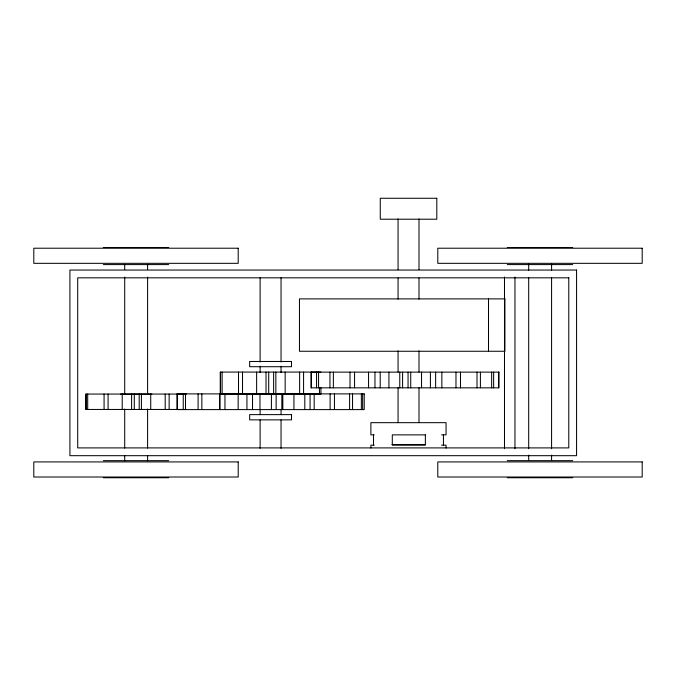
<?xml version="1.0" encoding="UTF-8"?>
<svg xmlns="http://www.w3.org/2000/svg" width="676" height="676" viewBox="0 0 676 676"><rect width="100%" height="100%" fill="white"/><g stroke="black" fill="none" stroke-linecap="round" stroke-linejoin="round"><path stroke-width="1.01" d="M103.301 247.509L168.713 247.509M507.287 247.509L572.699 247.509M103.301 264.586L168.713 264.586M507.287 264.586L572.699 264.586M320.923 372.079L220.241 372.079L220.241 394.066M186.491 394.057L85.818 394.057L85.818 409.453L186.491 409.453M120.455 394.15L151.855 394.15M374.234 434.871L370.879 434.871L370.887 422.669L446.059 422.669L446.059 434.871L441.58 434.871M391.979 444.555L424.984 444.555M374.234 445.146L370.879 445.146L370.887 448.07M441.58 445.146L446.059 445.146L446.059 448.07M103.301 460.66L168.713 460.66M507.287 460.66L572.699 460.66M103.301 477.738L168.713 477.738M507.287 477.738L572.699 477.738M551.582 263.978L551.582 270.307M551.582 277.701L551.582 448.771M551.582 455.1L551.582 460.381M528.691 263.978L528.691 270.307M528.691 277.701L528.691 448.771M528.691 455.1L528.691 460.381M514.96 276.999L514.96 448.661M504.49 276.999L504.49 448.661M498.575 372.13L498.575 387.838M493.624 372.13L493.624 387.838M491.646 372.13L491.646 387.838M488.511 298.893L488.511 351.258M480.408 372.13L480.408 387.838M477.011 372.13L477.011 387.838M460.491 372.13L460.491 387.838M455.979 372.13L455.979 387.838M443.456 434.871L443.456 445.146M441.859 372.13L441.859 387.838M435.64 372.13L435.64 387.838M430.409 372.13L430.409 387.838M421.545 372.13L421.545 387.838M419.002 218.897L419.002 269.572M419.002 278.022L419.002 299.13M419.002 350.861L419.002 371.977M419.002 387.813L419.002 422.644M410.721 372.13L410.721 387.838M408.059 372.13L408.059 387.838M402.583 372.13L402.583 387.838M399.761 372.13L399.761 387.838M398.063 218.897L398.063 269.572M398.063 278.022L398.063 299.13M398.063 350.861L398.063 371.977M398.063 387.813L398.063 422.644M388.928 372.13L388.928 387.838M380.208 372.13L380.208 387.838M374.969 372.13L374.969 387.838M373.498 434.871L373.498 445.146M368.555 372.13L368.555 387.838M362.632 393.888L362.632 409.597M361.356 393.888L361.356 409.597M354.554 372.13L354.554 387.838M352.542 393.888L352.542 409.597M350.016 372.13L350.016 387.838M349.602 393.888L349.602 409.597M334.434 393.888L334.434 409.597M333.378 372.13L333.378 387.838M330.116 393.888L330.116 409.597M329.947 372.13L329.947 387.838M320.923 387.787L320.923 394.066L220.553 394.066L220.553 372.079M319.452 387.787L319.452 394.066M318.565 372.13L318.565 387.838M316.545 372.13L316.545 387.838M314.179 393.888L314.179 409.597M311.425 372.13L311.425 387.838M310.073 393.888L310.073 409.597M304.8 393.888L304.8 409.597M303.575 372.079L303.575 394.066M299.629 372.079L299.629 394.066M293.933 393.888L293.933 409.597M285.162 372.079L285.162 394.066M282.821 393.888L282.821 409.597M281.85 393.888L281.85 409.597M281.047 277.844L281.047 362.04M281.047 366.248L281.047 372.56M281.047 409.394L281.047 414.658M281.047 419.914L281.047 448.332M276.138 393.888L276.138 409.597M275.85 372.079L275.85 394.066M273.628 372.079L273.628 394.066M271.406 393.888L271.406 409.597M268.71 372.079L268.71 394.066M266.014 372.079L266.014 394.066M260.116 277.844L260.116 362.04M260.116 366.248L260.116 372.56M260.116 409.394L260.116 414.658M260.116 419.914L260.116 448.332M259.973 393.888L259.973 409.597M256.635 372.079L256.635 394.066M252.52 393.888L252.52 409.597M246.934 393.888L246.934 409.597M242.515 372.079L242.515 394.066M238.51 372.079L238.51 394.066M238.163 393.888L238.163 409.597M224.956 393.888L224.956 409.597M222.125 372.079L222.125 394.066M220.038 393.888L220.038 409.597M219.523 393.888L219.523 409.597M201.862 393.888L201.862 409.597M198.093 393.888L198.093 409.597M185.503 393.888L185.503 409.597M183.247 393.888L183.247 409.597M177.458 393.888L177.458 409.597M169.144 394.057L169.144 409.453M165.206 394.057L165.206 409.453M150.731 394.057L150.731 409.453M147.596 264.35L147.596 269.631M147.596 277.025L147.596 394.243M147.596 409.031L147.596 448.103M147.596 455.497L147.596 460.77M141.419 394.057L141.419 409.453M139.197 394.057L139.197 409.453M134.287 394.057L134.287 409.453M131.592 394.057L131.592 409.453M124.705 264.35L124.705 269.631M124.705 277.025L124.705 394.243M124.705 409.031L124.705 448.103M124.705 455.497L124.705 460.77M122.212 394.057L122.212 409.453M108.084 394.057L108.084 409.453M104.079 394.057L104.079 409.453M87.694 394.057L87.694 409.453M86.122 394.057L86.122 409.453M436.806 198.262L380.258 198.262L380.258 219.21L436.806 219.21L436.806 198.262M238.214 248.219L33.8 248.219L33.8 263.327L238.214 263.327L238.205 248.219M642.2 248.219L437.786 248.219L437.795 263.327L642.2 263.327L642.192 248.219M576.569 270.045L69.915 270.045L69.915 455.683L576.569 455.683L576.569 270.045M568.786 277.828L77.706 277.828L77.706 447.901L568.786 447.901L568.786 277.828M504.913 298.893L299.46 298.893L299.46 351.258L504.913 351.258L504.913 298.893M291.508 361.474L249.655 361.474L249.655 366.713L291.508 366.713L291.508 361.474M498.964 372.13L311.002 372.13L311.002 387.838L498.964 387.838L498.964 372.13M364.22 393.888L176.943 393.888L176.943 409.597L364.22 409.597L364.22 393.888M291.508 414.625L249.655 414.625L249.655 419.864L291.508 419.864L291.508 414.625M425.365 434.871L392.3 434.871L392.3 445.146L425.365 445.146L425.365 434.871M238.214 461.919L33.8 461.919L33.8 477.019L238.214 477.019L238.214 461.919M642.2 461.919L437.786 461.919L437.786 477.019L642.2 477.019L642.2 461.919"/></g></svg>
